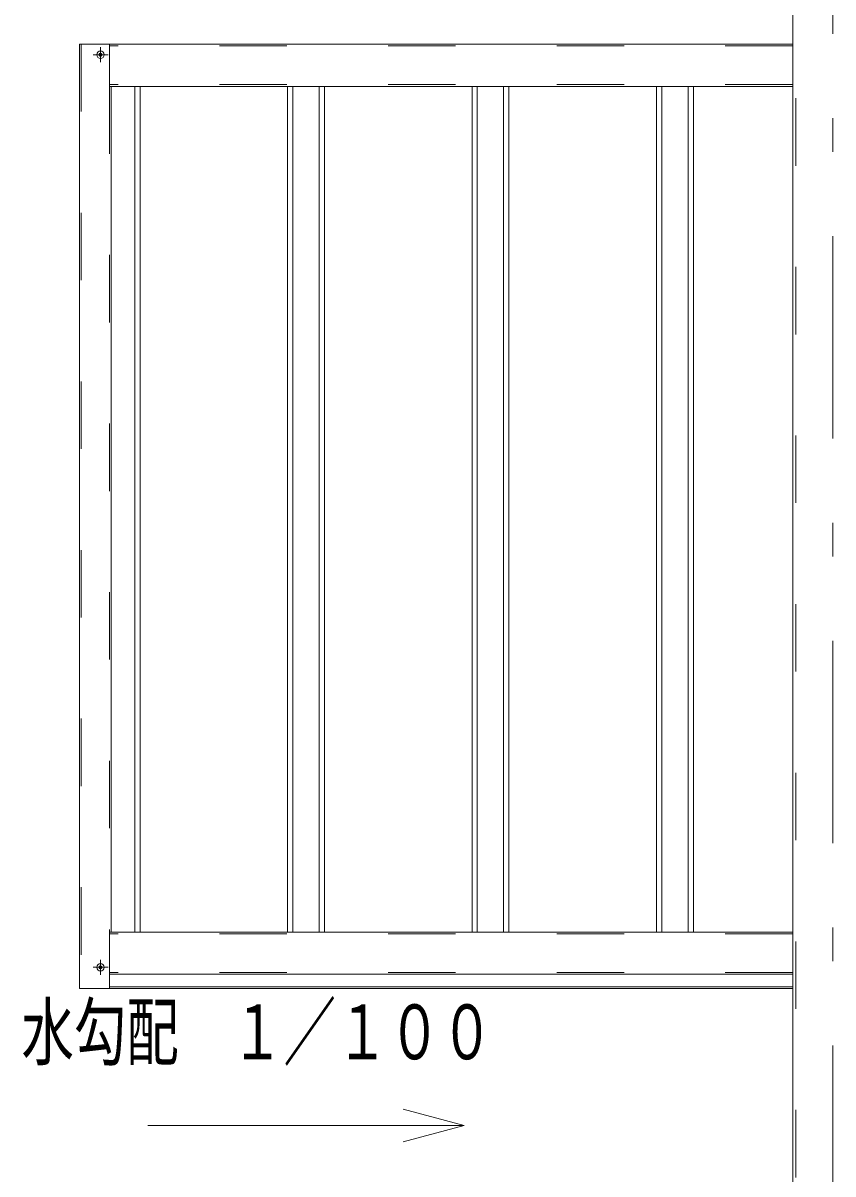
# Model space of a CAD drawing. Units: millimetres, scale not verified. Extents: x -23352 to 23352, y -10500 to 10500.
# Drawn here: x 14094 to 16015, y 1730 to 4460 of the extents above; entities that cross this region are included whole.
import ezdxf
from ezdxf.enums import TextEntityAlignment as Align

# ---------------------------------------------------------------- set-up
doc = ezdxf.new("R2010")
doc.units = ezdxf.units.MM
doc.header["$LTSCALE"] = 40
doc.linetypes.add('USER2', pattern=[10, 4, -6])
doc.linetypes.add('USER3', pattern=[24, 12, -5, 2, -5])
for name, color, linetype, lineweight in [('0-6_2-0BOLD', 7, 'Continuous', 18), ('0-7_2-1HIDDEN', 3, 'USER2', 18), ('0-8_2-2CENTER', 3, 'USER3', 18), ('0-9_2-4THIN', 4, 'Continuous', 18), ('0-A_2-5DIM', 3, 'Continuous', 18)]:
    doc.layers.add(name, color=color, linetype=linetype, lineweight=lineweight)
doc.styles.add('ＭＳ ゴシック', font='')
doc.styles.get('ＭＳ ゴシック').set_extended_font_data('MS Gothic')

msp = doc.modelspace()

# ---------------------------------------------------------------- linework, layer by layer
at = {"layer": '0-6_2-0BOLD'}
for p, q in [((15920.09, 5074.56), (15920.09, 369.93)), ((14227.96, 4409.93), (14227.96, 2169.93)), ((15920.09, 4409.93), (14227.96, 4409.93)), ((14298.96, 4309.93), (14298.96, 4409.93)), ((14276.3, 4385.45), (14274.82, 4386.98)), ((14276.3, 4384.41), (14274.82, 4382.88)), ((14277.44, 4386.6), (14275.91, 4388.07)), ((14277.44, 4383.26), (14275.91, 4381.79)), ((14278.48, 4386.6), (14280.01, 4388.07)), ((14278.48, 4383.26), (14280.01, 4381.79)), ((14279.63, 4385.45), (14281.1, 4386.98)), ((14279.63, 4384.41), (14281.1, 4382.88)), ((15920.09, 4309.93), (14298.96, 4309.93)), ((14302.96, 4309.93), (14302.96, 2303.43)), ((14276.3, 2220.45), (14274.82, 2221.98)), ((14276.3, 2219.41), (14274.82, 2217.88)), ((14277.44, 2221.6), (14275.91, 2223.07)), ((14277.44, 2218.26), (14275.91, 2216.79)), ((14278.48, 2221.6), (14280.01, 2223.07)), ((14278.48, 2218.26), (14280.01, 2216.79)), ((14279.63, 2220.45), (14281.1, 2221.98)), ((14279.63, 2219.41), (14281.1, 2217.88)), ((15920.09, 2203.43), (14298.96, 2203.43)), ((15920.09, 2169.93), (14227.96, 2169.93)), ((15920.09, 2173.93), (14298.96, 2173.93))]:
    msp.add_line(p, q, dxfattribs=at)
msp.add_lwpolyline([(15920.09, 2303.43), (14298.96, 2303.43), (14298.96, 2169.93)], dxfattribs=at)
for centre in [(14277.96, 4384.93), (14277.96, 2219.93)]:
    msp.add_circle(centre, 8.85, dxfattribs=at)
for centre, radius, start, end in [((14277.96, 4384.93), 3.75, 123.11206, 146.88794), ((14277.96, 4384.93), 3.75, 213.11206, 236.88794), ((14275.76, 4384.93), 0.75, 315.99959, 44.00041), ((14277.96, 4387.14), 0.75, 225.99959, 314.00041), ((14277.96, 4382.72), 0.75, 45.99959, 134.00041), ((14280.17, 4384.93), 0.75, 135.99959, 224.00041), ((14277.96, 4384.93), 3.75, 33.11206, 56.88794), ((14277.96, 4384.93), 3.75, 303.11206, 326.88794), ((14277.96, 2219.93), 3.75, 123.11206, 146.88794), ((14277.96, 2219.93), 3.75, 213.11206, 236.88794), ((14275.76, 2219.93), 0.75, 315.99959, 44.00041), ((14277.96, 2222.14), 0.75, 225.99959, 314.00041), ((14277.96, 2217.72), 0.75, 45.99959, 134.00041), ((14280.17, 2219.93), 0.75, 135.99959, 224.00041), ((14277.96, 2219.93), 3.75, 33.11206, 56.88794), ((14277.96, 2219.93), 3.75, 303.11206, 326.88794)]:
    msp.add_arc(centre, radius, start, end, dxfattribs=at)
at = {"layer": '0-7_2-1HIDDEN'}
for p, q in [((15927.09, 5081.56), (15927.09, 369.93)), ((14231.96, 4409.93), (14231.96, 2169.93)), ((15920.09, 4405.93), (14298.96, 4405.93)), ((15920.09, 4313.93), (14298.96, 4313.93)), ((14298.96, 4309.93), (14298.96, 2303.43)), ((15920.09, 2299.43), (14298.96, 2299.43)), ((15920.09, 2207.43), (14298.96, 2207.43))]:
    msp.add_line(p, q, dxfattribs=at)
at = {"layer": '0-8_2-2CENTER'}
for p, q in [((16015.46, 6834.72), (16015.46, -93.2)), ((14277.96, 4402.63), (14277.96, 4367.23)), ((14260.26, 4384.93), (14295.66, 4384.93)), ((14260.26, 2219.93), (14295.66, 2219.93)), ((14277.96, 2237.63), (14277.96, 2202.23))]:
    msp.add_line(p, q, dxfattribs=at)
at = {"layer": '0-9_2-4THIN'}
for p, q in [((14359.21, 4309.93), (14359.21, 2303.43)), ((14371.71, 4309.93), (14371.71, 2303.43)), ((14721.71, 4309.93), (14721.71, 2303.43)), ((14734.21, 4309.93), (14734.21, 2303.43)), ((14796.71, 4309.93), (14796.71, 2303.43)), ((14809.21, 4309.93), (14809.21, 2303.43)), ((15159.21, 4309.93), (15159.21, 2303.43)), ((15171.71, 4309.93), (15171.71, 2303.43)), ((15234.21, 4309.93), (15234.21, 2303.43)), ((15246.71, 4309.93), (15246.71, 2303.43)), ((15596.71, 4309.93), (15596.71, 2303.43)), ((15609.21, 4309.93), (15609.21, 2303.43)), ((15671.71, 4309.93), (15671.71, 2303.43)), ((15684.21, 4309.93), (15684.21, 2303.43))]:
    msp.add_line(p, q, dxfattribs=at)
at = {"layer": '0-A_2-5DIM'}
for p, q in [((15140.46, 1844.93), (14995.57, 1883.75)), ((15140.46, 1844.93), (14995.57, 1883.75)), ((14995.57, 1806.11), (15140.46, 1844.93))]:
    msp.add_line(p, q, dxfattribs=at)
msp.add_lwpolyline([(14995.57, 1806.11), (15140.46, 1844.93), (14390.46, 1844.93)], dxfattribs=at)

# ---------------------------------------------------------------- texts
at = {"layer": '0-A_2-5DIM', "color": 7, "style": 'ＭＳ ゴシック', "width": 0.7}
for p in [(14090.45, 1962.7), (14090.46, 1962.7)]:
    msp.add_text('水勾配\u3000１／１００', height=130.2, dxfattribs=at).set_placement(p, align=Align.BOTTOM_LEFT)

doc.saveas('drawing.dxf')
